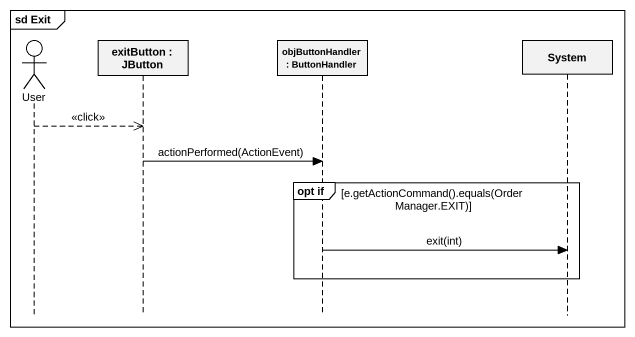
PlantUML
@startuml
mainframe sd Exit
hide footbox
actor User
participant "exitButton : JButton" as exitButton
participant "objButtonHandler : ButtonHandler" as objButtonHandler
participant System

User -->> exitButton : <<click>>
exitButton -> objButtonHandler : actionPerformed(ActionEvent)
group opt if [e.getActionCommand().equals(OrderManager.EXIT)]
  objButtonHandler -> System : exit(int)
end
@enduml
